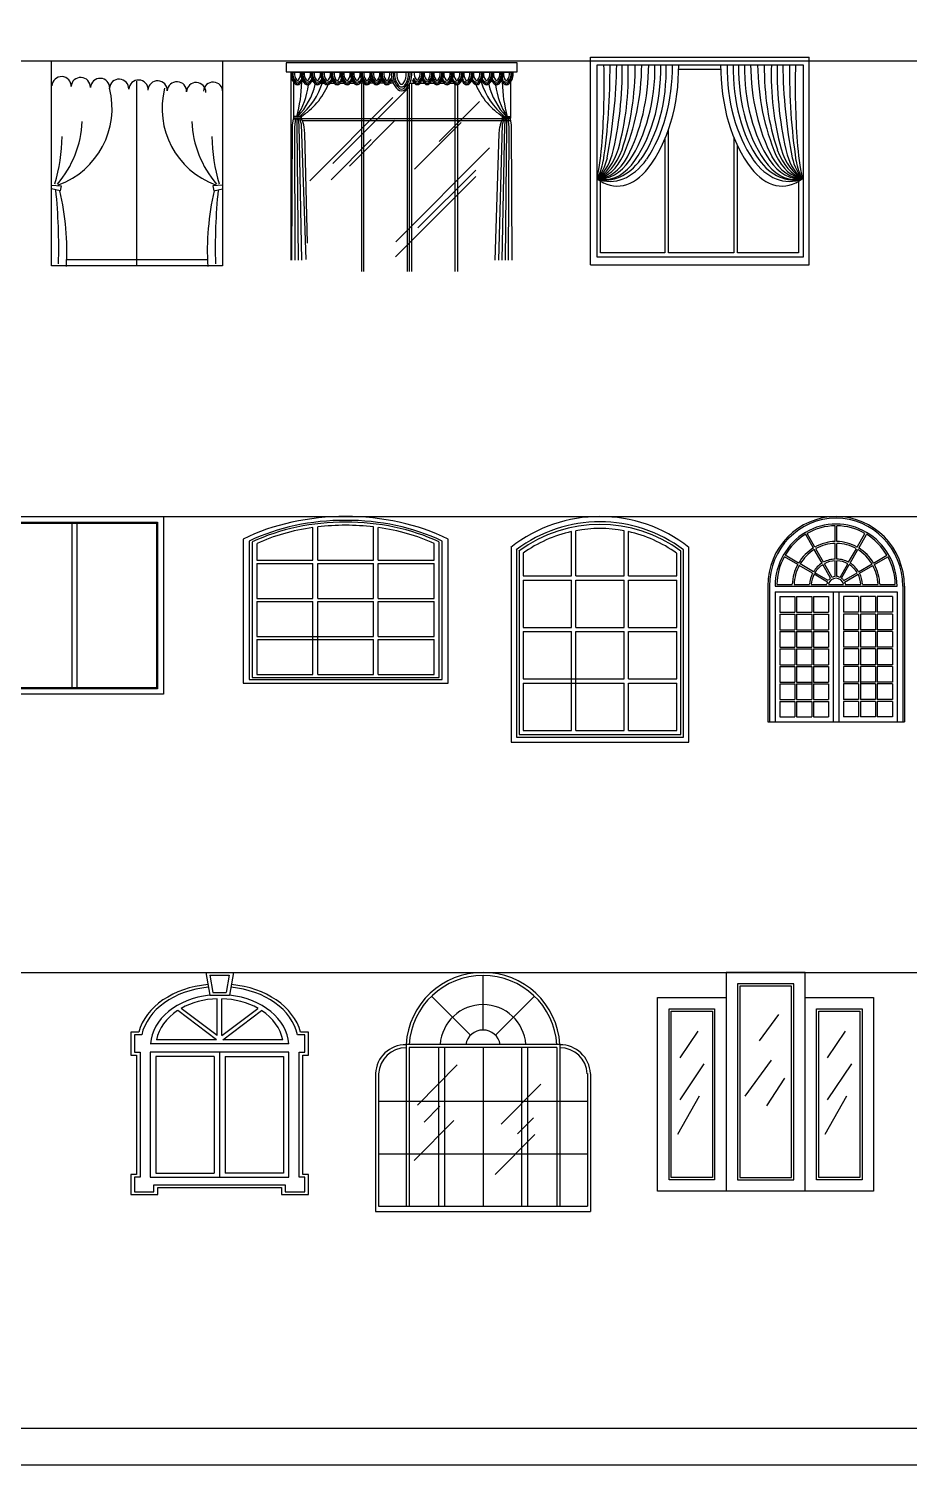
# Model space of a CAD drawing. Header units: inches. Extents: x 9.8 to 52.3, y 14.9 to 39.7.
# Drawn here: x 39.45 to 47.18, y 14.87 to 27.48 of the extents above; entities that cross this region are included whole.
import ezdxf

# ---------------------------------------------------------------- set-up
doc = ezdxf.new("R2010")
doc.units = ezdxf.units.IN
doc.header["$MEASUREMENT"] = 0
for name, color, linetype in [('02', 2, 'Continuous'), ('4', 4, 'Continuous'), ('kadrbm', 4, 'Continuous')]:
    doc.layers.add(name, color=color, linetype=linetype)

# ---------------------------------------------------------------- blocks, each defined once
blk = doc.blocks.new('kadrbm')
at = {"layer": 'kadrbm', "color": 4}
blk.add_lwpolyline([(0, 0), (0, 24.797), (21, 24.797), (21, 0), (0, 0)], close=True, dxfattribs=at)
blk.add_lwpolyline([(20.663, 0.326), (20.663, 24.46), (0.337, 24.46), (0.337, 0.326), (20.663, 0.326)], dxfattribs=at)

msp = doc.modelspace()

# ---------------------------------------------------------------- linework, layer by layer
at = {"layer": '02'}
for p, q in [((44.384, 25.407), (44.384, 27.231)), ((44.384, 27.231), (46.304, 27.231)), ((44.385, 27.229), (46.301, 27.229)), ((44.442, 25.474), (44.442, 27.163)), ((44.442, 27.163), (46.251, 27.163)), ((45.159, 27.125), (45.527, 27.125)), ((46.251, 27.163), (46.251, 25.474)), ((46.301, 27.229), (46.301, 25.409)), ((46.304, 25.407), (46.304, 27.231)), ((43.707, 27.095), (41.753, 27.095)), ((41.753, 27.095), (41.753, 25.449)), ((41.779, 27.01), (41.779, 26.706)), ((42.013, 27.001), (42.048, 27.001)), ((42.1, 27.001), (42.135, 27.001)), ((42.188, 27.001), (42.222, 27.001)), ((42.275, 27.001), (42.309, 27.001)), ((42.396, 27.001), (42.362, 27.001)), ((42.374, 27.001), (42.374, 25.349)), ((42.393, 27.001), (42.393, 25.349)), ((42.483, 27.001), (42.447, 27.001)), ((42.573, 27.001), (42.534, 27.001)), ((42.658, 27.001), (42.623, 27.001)), ((42.776, 26.995), (42.776, 25.349)), ((42.795, 25.349), (42.795, 27.001)), ((42.795, 27.001), (42.839, 27.001)), ((42.814, 26.995), (42.814, 25.349)), ((42.888, 27.001), (42.926, 27.001)), ((42.977, 27.002), (43.012, 27.002)), ((42.977, 27.001), (43.011, 27.001)), ((43.064, 27.001), (43.098, 27.001)), ((43.151, 27.001), (43.185, 27.001)), ((43.197, 25.349), (43.197, 27.001)), ((43.216, 26.991), (43.216, 25.349)), ((43.681, 27.01), (43.681, 26.706)), ((41.764, 25.449), (41.769, 26.634)), ((41.769, 26.634), (41.779, 26.69)), ((41.777, 26.703), (41.777, 26.694)), ((41.777, 26.698), (41.847, 26.698)), ((41.841, 26.708), (41.782, 26.708)), ((41.782, 26.689), (41.841, 26.689)), ((41.79, 26.615), (41.794, 26.669)), ((41.793, 25.449), (41.79, 26.615)), ((41.794, 26.669), (41.796, 26.689)), ((41.81, 26.622), (41.811, 26.688)), ((41.822, 25.449), (41.81, 26.622)), ((41.827, 26.632), (41.821, 26.688)), ((41.85, 25.449), (41.827, 26.632)), ((41.848, 26.641), (41.832, 26.688)), ((41.846, 26.692), (43.683, 26.692)), ((41.847, 26.694), (41.847, 26.703)), ((41.889, 25.454), (41.848, 26.641)), ((41.854, 26.674), (43.683, 26.674)), ((41.878, 26.56), (41.871, 26.617)), ((43.58, 25.449), (43.612, 26.641)), ((43.582, 26.56), (43.589, 26.617)), ((43.609, 25.449), (43.632, 26.632)), ((43.612, 26.641), (43.628, 26.688)), ((43.613, 26.694), (43.613, 26.703)), ((43.683, 26.698), (43.613, 26.698)), ((43.618, 26.708), (43.678, 26.708)), ((43.678, 26.689), (43.618, 26.689)), ((43.632, 26.632), (43.639, 26.688)), ((43.638, 25.449), (43.65, 26.622)), ((43.65, 26.622), (43.649, 26.688)), ((43.665, 26.669), (43.664, 26.689)), ((43.67, 26.615), (43.665, 26.669)), ((43.666, 25.449), (43.67, 26.615)), ((43.691, 26.634), (43.681, 26.69)), ((43.683, 26.703), (43.683, 26.694)), ((43.696, 25.449), (43.691, 26.634)), ((41.9, 25.598), (41.878, 26.56)), ((43.549, 25.449), (43.582, 26.56)), ((45.037, 26.51), (45.037, 25.512)), ((45.068, 25.512), (45.068, 26.589)), ((45.644, 26.523), (45.644, 25.512)), ((45.674, 25.512), (45.674, 26.453)), ((44.473, 25.512), (44.473, 26.141)), ((46.209, 26.139), (46.209, 25.512)), ((46.251, 25.474), (44.442, 25.474)), ((45.037, 25.512), (44.473, 25.512)), ((45.644, 25.512), (45.068, 25.512)), ((46.209, 25.512), (45.674, 25.512)), ((44.384, 25.407), (46.304, 25.407)), ((39.077, 23.198), (40.637, 23.198)), ((40.637, 23.198), (40.637, 21.638)), ((39.129, 23.149), (40.585, 23.149)), ((39.14, 23.139), (40.575, 23.139)), ((39.836, 21.696), (39.836, 23.139)), ((39.878, 21.696), (39.878, 23.139)), ((40.575, 23.139), (40.575, 21.696)), ((40.585, 23.149), (40.585, 21.686)), ((41.947, 22.814), (41.947, 23.101)), ((41.99, 22.814), (41.99, 23.107)), ((42.48, 22.814), (42.48, 23.107)), ((42.522, 22.814), (42.522, 23.101)), ((44.255, 22.678), (44.255, 23.074)), ((44.68, 22.678), (44.68, 23.074)), ((46.532, 22.978), (46.532, 23.116)), ((46.548, 22.978), (46.548, 23.116)), ((41.335, 22.999), (41.335, 21.735)), ((41.388, 22.982), (41.388, 21.768)), ((41.415, 22.974), (41.415, 21.785)), ((41.457, 22.961), (41.457, 22.814)), ((43.012, 22.814), (43.012, 22.961)), ((43.055, 21.785), (43.055, 22.974)), ((43.082, 21.768), (43.082, 22.982)), ((43.135, 21.735), (43.135, 22.999)), ((44.218, 22.678), (44.218, 23.067)), ((44.717, 22.678), (44.717, 23.067)), ((46.341, 22.922), (46.274, 23.041)), ((46.354, 22.93), (46.287, 23.049)), ((46.532, 22.825), (46.532, 22.963)), ((46.548, 22.825), (46.548, 22.963)), ((46.725, 22.93), (46.793, 23.049)), ((46.739, 22.922), (46.806, 23.041)), ((43.687, 22.928), (43.687, 21.217)), ((43.734, 22.906), (43.734, 21.262)), ((43.757, 22.895), (43.757, 21.285)), ((43.794, 22.877), (43.794, 22.678)), ((45.141, 22.678), (45.141, 22.877)), ((45.178, 21.285), (45.178, 22.895)), ((45.201, 21.262), (45.201, 22.906)), ((45.247, 21.217), (45.247, 22.928)), ((46.204, 22.776), (46.086, 22.845)), ((46.211, 22.789), (46.094, 22.858)), ((46.417, 22.789), (46.349, 22.909)), ((46.43, 22.797), (46.362, 22.916)), ((46.65, 22.797), (46.718, 22.916)), ((46.663, 22.789), (46.731, 22.909)), ((46.869, 22.789), (46.986, 22.858)), ((46.876, 22.776), (46.994, 22.845)), ((41.457, 22.814), (41.947, 22.814)), ((41.457, 22.787), (41.947, 22.787)), ((41.457, 22.787), (41.457, 22.48)), ((41.947, 22.48), (41.947, 22.787)), ((41.99, 22.814), (42.48, 22.814)), ((41.99, 22.48), (41.99, 22.787)), ((41.99, 22.787), (42.48, 22.787)), ((42.48, 22.48), (42.48, 22.787)), ((42.522, 22.814), (43.012, 22.814)), ((42.522, 22.787), (43.012, 22.787)), ((42.522, 22.48), (42.522, 22.787)), ((43.012, 22.48), (43.012, 22.787)), ((46.334, 22.7), (46.217, 22.769)), ((46.342, 22.713), (46.224, 22.782)), ((46.472, 22.636), (46.355, 22.705)), ((46.492, 22.656), (46.424, 22.776)), ((46.505, 22.664), (46.437, 22.784)), ((46.532, 22.671), (46.532, 22.81)), ((46.548, 22.671), (46.548, 22.81)), ((46.575, 22.664), (46.643, 22.784)), ((46.588, 22.656), (46.656, 22.776)), ((46.608, 22.636), (46.725, 22.705)), ((46.738, 22.713), (46.856, 22.782)), ((46.746, 22.7), (46.863, 22.769)), ((43.794, 22.678), (44.218, 22.678)), ((43.794, 22.641), (44.218, 22.641)), ((43.794, 22.641), (43.794, 22.225)), ((44.218, 22.225), (44.218, 22.641)), ((44.255, 22.678), (44.68, 22.678)), ((44.255, 22.225), (44.255, 22.641)), ((44.255, 22.641), (44.68, 22.641)), ((44.68, 22.225), (44.68, 22.641)), ((44.717, 22.678), (45.141, 22.678)), ((44.717, 22.641), (45.141, 22.641)), ((44.717, 22.225), (44.717, 22.641)), ((45.141, 22.225), (45.141, 22.641)), ((45.94, 22.588), (45.94, 21.398)), ((45.955, 22.588), (45.955, 21.398)), ((46.005, 22.588), (47.075, 22.588)), ((46.021, 22.603), (46.156, 22.603)), ((46.171, 22.603), (46.307, 22.603)), ((46.322, 22.603), (46.459, 22.603)), ((46.465, 22.623), (46.347, 22.692)), ((46.474, 22.603), (46.606, 22.603)), ((46.615, 22.623), (46.733, 22.692)), ((46.621, 22.603), (46.758, 22.603)), ((46.773, 22.603), (46.909, 22.603)), ((46.924, 22.603), (47.059, 22.603)), ((47.125, 22.588), (47.125, 21.398)), ((47.14, 22.588), (47.14, 21.398)), ((41.457, 22.48), (41.947, 22.48)), ((41.457, 22.453), (41.947, 22.453)), ((41.457, 22.453), (41.457, 22.146)), ((41.947, 21.812), (41.947, 22.453)), ((41.99, 22.48), (42.48, 22.48)), ((41.99, 21.812), (41.99, 22.453)), ((41.99, 22.453), (42.48, 22.453)), ((42.48, 22.146), (42.48, 22.453)), ((42.522, 22.48), (43.012, 22.48)), ((42.522, 22.453), (43.012, 22.453)), ((42.522, 22.146), (42.522, 22.453)), ((43.012, 22.146), (43.012, 22.453)), ((46.005, 22.536), (46.005, 21.398)), ((46.005, 22.536), (47.075, 22.536)), ((46.045, 22.496), (46.178, 22.496)), ((46.045, 22.496), (46.045, 22.358)), ((46.178, 22.496), (46.178, 22.358)), ((46.194, 22.496), (46.327, 22.496)), ((46.194, 22.496), (46.194, 22.358)), ((46.327, 22.496), (46.327, 22.358)), ((46.342, 22.496), (46.475, 22.496)), ((46.342, 22.496), (46.342, 22.358)), ((46.475, 22.496), (46.475, 22.358)), ((46.515, 22.536), (46.515, 21.398)), ((46.565, 22.536), (46.565, 21.398)), ((46.738, 22.496), (46.605, 22.496)), ((46.605, 22.496), (46.605, 22.358)), ((46.738, 22.496), (46.738, 22.358)), ((46.886, 22.496), (46.753, 22.496)), ((46.753, 22.496), (46.753, 22.358)), ((46.886, 22.496), (46.886, 22.358)), ((47.035, 22.496), (46.901, 22.496)), ((46.901, 22.496), (46.901, 22.358)), ((47.035, 22.496), (47.035, 22.358)), ((47.075, 22.536), (47.075, 21.398)), ((46.045, 22.358), (46.178, 22.358)), ((46.045, 22.342), (46.045, 22.205)), ((46.045, 22.342), (46.178, 22.342)), ((46.178, 22.342), (46.178, 22.205)), ((46.194, 22.358), (46.327, 22.358)), ((46.194, 22.342), (46.194, 22.205)), ((46.194, 22.342), (46.327, 22.342)), ((46.327, 22.342), (46.327, 22.205)), ((46.342, 22.358), (46.475, 22.358)), ((46.342, 22.342), (46.342, 22.205)), ((46.342, 22.342), (46.475, 22.342)), ((46.475, 22.342), (46.475, 22.205)), ((46.738, 22.358), (46.605, 22.358)), ((46.738, 22.342), (46.605, 22.342)), ((46.605, 22.342), (46.605, 22.205)), ((46.738, 22.342), (46.738, 22.205)), ((46.886, 22.358), (46.753, 22.358)), ((46.753, 22.342), (46.753, 22.205)), ((46.886, 22.342), (46.753, 22.342)), ((46.886, 22.342), (46.886, 22.205)), ((47.035, 22.358), (46.901, 22.358)), ((46.901, 22.342), (46.901, 22.205)), ((47.035, 22.342), (46.901, 22.342)), ((47.035, 22.342), (47.035, 22.205)), ((43.794, 22.225), (44.218, 22.225)), ((43.794, 22.189), (44.218, 22.189)), ((43.794, 22.189), (43.794, 21.773)), ((44.218, 21.321), (44.218, 22.189)), ((44.255, 22.225), (44.68, 22.225)), ((44.255, 21.321), (44.255, 22.189)), ((44.255, 22.189), (44.68, 22.189)), ((44.68, 21.773), (44.68, 22.189)), ((44.717, 22.225), (45.141, 22.225)), ((44.717, 22.189), (45.141, 22.189)), ((44.717, 21.773), (44.717, 22.189)), ((45.141, 21.773), (45.141, 22.189)), ((46.045, 22.205), (46.178, 22.205)), ((46.045, 22.189), (46.178, 22.189)), ((46.045, 22.189), (46.045, 22.051)), ((46.178, 22.189), (46.178, 22.051)), ((46.194, 22.205), (46.327, 22.205)), ((46.194, 22.189), (46.327, 22.189)), ((46.194, 22.189), (46.194, 22.051)), ((46.327, 22.189), (46.327, 22.051)), ((46.342, 22.205), (46.475, 22.205)), ((46.342, 22.189), (46.475, 22.189)), ((46.342, 22.189), (46.342, 22.051)), ((46.475, 22.189), (46.475, 22.051)), ((46.738, 22.205), (46.605, 22.205)), ((46.738, 22.189), (46.605, 22.189)), ((46.605, 22.189), (46.605, 22.051)), ((46.738, 22.189), (46.738, 22.051)), ((46.886, 22.205), (46.753, 22.205)), ((46.886, 22.189), (46.753, 22.189)), ((46.753, 22.189), (46.753, 22.051)), ((46.886, 22.189), (46.886, 22.051)), ((47.035, 22.205), (46.901, 22.205)), ((47.035, 22.189), (46.901, 22.189)), ((46.901, 22.189), (46.901, 22.051)), ((47.035, 22.189), (47.035, 22.051)), ((41.457, 22.146), (42.48, 22.146)), ((41.457, 22.119), (42.48, 22.119)), ((41.457, 22.119), (41.457, 21.812)), ((42.48, 21.812), (42.48, 22.119)), ((42.522, 22.146), (43.012, 22.146)), ((42.522, 22.119), (43.012, 22.119)), ((42.522, 21.812), (42.522, 22.119)), ((43.012, 21.812), (43.012, 22.119)), ((46.045, 22.051), (46.178, 22.051)), ((46.045, 22.036), (46.045, 21.898)), ((46.045, 22.036), (46.178, 22.036)), ((46.178, 22.036), (46.178, 21.898)), ((46.194, 22.051), (46.327, 22.051)), ((46.194, 22.036), (46.327, 22.036)), ((46.194, 22.036), (46.194, 21.898)), ((46.327, 22.036), (46.327, 21.898)), ((46.342, 22.051), (46.475, 22.051)), ((46.342, 22.036), (46.342, 21.898)), ((46.342, 22.036), (46.475, 22.036)), ((46.475, 22.036), (46.475, 21.898)), ((46.738, 22.051), (46.605, 22.051)), ((46.738, 22.036), (46.605, 22.036)), ((46.605, 22.036), (46.605, 21.898)), ((46.738, 22.036), (46.738, 21.898)), ((46.886, 22.051), (46.753, 22.051)), ((46.753, 22.036), (46.753, 21.898)), ((46.886, 22.036), (46.753, 22.036)), ((46.886, 22.036), (46.886, 21.898)), ((47.035, 22.051), (46.901, 22.051)), ((47.035, 22.036), (46.901, 22.036)), ((46.901, 22.036), (46.901, 21.898)), ((47.035, 22.036), (47.035, 21.898)), ((41.457, 21.812), (41.947, 21.812)), ((41.99, 21.812), (42.48, 21.812)), ((42.522, 21.812), (43.012, 21.812)), ((46.045, 21.898), (46.178, 21.898)), ((46.045, 21.883), (46.178, 21.883)), ((46.045, 21.883), (46.045, 21.745)), ((46.178, 21.883), (46.178, 21.745)), ((46.194, 21.898), (46.327, 21.898)), ((46.194, 21.883), (46.327, 21.883)), ((46.194, 21.883), (46.194, 21.745)), ((46.327, 21.883), (46.327, 21.592)), ((46.342, 21.898), (46.475, 21.898)), ((46.342, 21.883), (46.475, 21.883)), ((46.342, 21.883), (46.342, 21.745)), ((46.475, 21.883), (46.475, 21.745)), ((46.738, 21.898), (46.605, 21.898)), ((46.738, 21.883), (46.605, 21.883)), ((46.605, 21.883), (46.605, 21.745)), ((46.738, 21.883), (46.738, 21.745)), ((46.886, 21.898), (46.753, 21.898)), ((46.753, 21.883), (46.753, 21.592)), ((46.886, 21.883), (46.753, 21.883)), ((46.886, 21.883), (46.886, 21.745)), ((47.035, 21.898), (46.901, 21.898)), ((47.035, 21.883), (46.901, 21.883)), ((46.901, 21.883), (46.901, 21.745)), ((47.035, 21.883), (47.035, 21.745)), ((40.585, 21.686), (39.129, 21.686)), ((40.575, 21.696), (39.14, 21.696)), ((41.335, 21.735), (43.135, 21.735)), ((41.388, 21.768), (43.082, 21.768)), ((41.415, 21.785), (43.055, 21.785)), ((43.794, 21.773), (44.68, 21.773)), ((43.794, 21.737), (44.68, 21.737)), ((43.794, 21.737), (43.794, 21.321)), ((44.68, 21.321), (44.68, 21.737)), ((44.717, 21.773), (45.141, 21.773)), ((44.717, 21.737), (45.141, 21.737)), ((44.717, 21.321), (44.717, 21.737)), ((45.141, 21.321), (45.141, 21.737)), ((46.045, 21.745), (46.178, 21.745)), ((46.045, 21.73), (46.045, 21.592)), ((46.045, 21.73), (46.178, 21.73)), ((46.178, 21.73), (46.178, 21.592)), ((46.194, 21.745), (46.327, 21.745)), ((46.194, 21.73), (46.194, 21.592)), ((46.194, 21.73), (46.327, 21.73)), ((46.342, 21.745), (46.475, 21.745)), ((46.342, 21.73), (46.342, 21.592)), ((46.342, 21.73), (46.475, 21.73)), ((46.475, 21.73), (46.475, 21.592)), ((46.738, 21.745), (46.605, 21.745)), ((46.605, 21.73), (46.605, 21.592)), ((46.738, 21.73), (46.605, 21.73)), ((46.738, 21.73), (46.738, 21.592)), ((46.886, 21.745), (46.753, 21.745)), ((46.886, 21.73), (46.753, 21.73)), ((46.886, 21.73), (46.886, 21.592)), ((47.035, 21.745), (46.901, 21.745)), ((46.901, 21.73), (46.901, 21.592)), ((47.035, 21.73), (46.901, 21.73)), ((47.035, 21.73), (47.035, 21.592)), ((40.637, 21.638), (39.077, 21.638)), ((46.045, 21.592), (46.178, 21.592)), ((46.045, 21.576), (46.178, 21.576)), ((46.045, 21.576), (46.045, 21.439)), ((46.178, 21.576), (46.178, 21.439)), ((46.194, 21.592), (46.327, 21.592)), ((46.194, 21.576), (46.327, 21.576)), ((46.194, 21.576), (46.194, 21.439)), ((46.327, 21.576), (46.327, 21.439)), ((46.342, 21.592), (46.475, 21.592)), ((46.342, 21.576), (46.475, 21.576)), ((46.342, 21.576), (46.342, 21.439)), ((46.475, 21.576), (46.475, 21.439)), ((46.738, 21.592), (46.605, 21.592)), ((46.738, 21.576), (46.605, 21.576)), ((46.605, 21.576), (46.605, 21.439)), ((46.738, 21.576), (46.738, 21.439)), ((46.886, 21.592), (46.753, 21.592)), ((46.886, 21.576), (46.753, 21.576)), ((46.753, 21.576), (46.753, 21.439)), ((46.886, 21.576), (46.886, 21.439)), ((47.035, 21.592), (46.901, 21.592)), ((47.035, 21.576), (46.901, 21.576)), ((46.901, 21.576), (46.901, 21.439)), ((47.035, 21.576), (47.035, 21.439)), ((46.045, 21.439), (46.178, 21.439)), ((46.194, 21.439), (46.327, 21.439)), ((46.342, 21.439), (46.475, 21.439)), ((46.738, 21.439), (46.605, 21.439)), ((46.886, 21.439), (46.753, 21.439)), ((47.035, 21.439), (46.901, 21.439)), ((43.794, 21.321), (44.218, 21.321)), ((44.255, 21.321), (44.68, 21.321)), ((44.717, 21.321), (45.141, 21.321)), ((45.94, 21.398), (47.14, 21.398)), ((43.687, 21.217), (45.247, 21.217)), ((43.734, 21.262), (45.201, 21.262)), ((43.757, 21.285), (45.178, 21.285)), ((41.008, 19.198), (41.251, 19.198)), ((41.008, 19.198), (41.042, 18.997)), ((41.044, 19.173), (41.07, 19.021)), ((41.044, 19.173), (41.214, 19.173)), ((41.214, 19.173), (41.188, 19.021)), ((41.251, 19.198), (41.217, 18.997)), ((43.441, 18.692), (43.441, 19.171)), ((41.042, 18.997), (41.217, 18.997)), ((41.07, 19.021), (41.188, 19.021)), ((41.109, 18.643), (41.109, 18.966)), ((41.15, 18.643), (41.15, 18.966)), ((43.332, 18.647), (42.989, 18.988)), ((43.55, 18.647), (43.892, 18.988)), ((41.101, 18.606), (40.761, 18.862)), ((41.109, 18.643), (40.792, 18.881)), ((41.15, 18.643), (41.466, 18.881)), ((41.158, 18.606), (41.498, 18.862)), ((46.035, 18.828), (45.866, 18.596)), ((40.419, 18.674), (40.349, 18.674)), ((40.349, 18.674), (40.349, 18.472)), ((41.909, 18.674), (41.839, 18.674)), ((41.909, 18.472), (41.909, 18.674)), ((45.327, 18.681), (45.169, 18.449)), ((46.621, 18.681), (46.463, 18.449)), ((40.445, 18.649), (40.382, 18.649)), ((40.382, 18.649), (40.382, 18.497)), ((41.738, 18.57), (40.521, 18.57)), ((41.101, 18.606), (40.575, 18.606)), ((41.683, 18.606), (41.158, 18.606)), ((41.877, 18.649), (41.813, 18.649)), ((41.877, 18.497), (41.877, 18.649)), ((44.116, 18.565), (42.765, 18.565)), ((42.766, 18.565), (42.766, 17.145)), ((42.793, 18.538), (42.793, 17.145)), ((44.089, 18.538), (42.793, 18.538)), ((43.049, 18.538), (43.049, 17.145)), ((43.103, 18.538), (43.103, 17.145)), ((43.441, 18.538), (43.441, 17.145)), ((43.778, 18.538), (43.778, 17.145)), ((43.832, 18.538), (43.832, 17.145)), ((44.089, 18.538), (44.089, 17.145)), ((44.116, 18.565), (44.116, 17.145)), ((40.349, 18.472), (40.399, 18.472)), ((40.382, 18.497), (40.432, 18.497)), ((40.399, 18.472), (40.399, 17.424)), ((40.432, 18.497), (40.432, 17.4)), ((40.521, 18.497), (40.521, 17.4)), ((41.738, 18.497), (40.521, 18.497)), ((40.569, 18.46), (40.569, 17.437)), ((41.081, 18.46), (40.569, 18.46)), ((41.081, 18.46), (41.081, 17.437)), ((41.129, 18.497), (41.129, 17.4)), ((41.178, 18.46), (41.178, 17.437)), ((41.178, 18.46), (41.689, 18.46)), ((41.689, 18.46), (41.689, 17.437)), ((41.738, 17.4), (41.738, 18.497)), ((41.827, 17.4), (41.827, 18.497)), ((41.827, 18.497), (41.877, 18.497)), ((41.859, 17.424), (41.859, 18.472)), ((41.859, 18.472), (41.909, 18.472)), ((45.971, 18.428), (45.739, 18.111)), ((42.496, 18.31), (42.496, 17.1)), ((42.523, 18.308), (42.523, 17.145)), ((43.214, 18.385), (42.866, 18.033)), ((44.359, 18.311), (44.359, 17.145)), ((44.386, 18.307), (44.386, 17.1)), ((45.38, 18.396), (45.169, 18.08)), ((46.674, 18.396), (46.463, 18.08)), ((43.948, 18.218), (43.6, 17.866)), ((46.088, 18.269), (45.929, 18.027)), ((42.523, 18.068), (44.359, 18.068)), ((45.338, 18.111), (45.148, 17.774)), ((46.632, 18.111), (46.442, 17.774)), ((43.063, 18.023), (42.924, 17.883)), ((43.884, 17.921), (43.745, 17.781)), ((43.185, 17.898), (42.837, 17.547)), ((43.897, 17.775), (43.549, 17.424)), ((42.523, 17.606), (44.359, 17.606)), ((40.399, 17.424), (40.349, 17.424)), ((40.349, 17.424), (40.349, 17.248)), ((40.432, 17.4), (40.382, 17.4)), ((40.382, 17.4), (40.382, 17.272)), ((40.521, 17.4), (41.738, 17.4)), ((40.569, 17.437), (41.081, 17.437)), ((41.689, 17.437), (41.178, 17.437)), ((41.877, 17.4), (41.827, 17.4)), ((41.909, 17.424), (41.859, 17.424)), ((41.877, 17.272), (41.877, 17.4)), ((41.909, 17.248), (41.909, 17.424)), ((40.382, 17.272), (40.553, 17.272)), ((40.553, 17.272), (40.553, 17.333)), ((40.553, 17.333), (41.705, 17.333)), ((40.586, 17.248), (40.586, 17.309)), ((40.586, 17.309), (41.673, 17.309)), ((41.673, 17.309), (41.673, 17.248)), ((41.705, 17.333), (41.705, 17.272)), ((41.705, 17.272), (41.877, 17.272)), ((40.349, 17.248), (40.586, 17.248)), ((41.673, 17.248), (41.909, 17.248)), ((42.496, 17.1), (44.386, 17.1)), ((42.523, 17.145), (44.359, 17.145))]:
    msp.add_line(p, q, dxfattribs=at)
for points in [[(41.714, 27.102), (43.74, 27.102), (43.74, 27.18), (41.714, 27.18)], [(45.674, 17.377), (46.168, 17.377), (46.168, 19.098), (45.674, 19.098)], [(45.694, 17.397), (46.148, 17.397), (46.148, 19.078), (45.694, 19.078)], [(45.074, 18.877), (45.474, 18.877), (45.474, 17.377), (45.074, 17.377)], [(45.094, 18.857), (45.454, 18.857), (45.454, 17.397), (45.094, 17.397)], [(46.368, 18.877), (46.768, 18.877), (46.768, 17.377), (46.368, 17.377)], [(46.388, 18.857), (46.748, 18.857), (46.748, 17.397), (46.388, 17.397)]]:
    msp.add_lwpolyline(points, close=True, dxfattribs=at)
for points in [[(46.268, 17.277), (46.268, 19.198), (45.574, 19.198), (45.574, 17.277)], [(46.868, 17.277), (44.974, 17.277), (44.974, 18.977), (45.574, 18.977)], [(46.268, 18.977), (46.868, 18.977), (46.868, 17.277)]]:
    msp.add_lwpolyline(points, dxfattribs=at)
for centre, radius, start, end in [((41.877, 27.086), 0.124, 175.6445, 226.3203), ((41.877, 27.086), 0.114, 175.2504, 226.3203), ((41.877, 27.086), 0.106, 174.869, 218.6605), ((41.877, 27.086), 0.0919, 174.869, 216.0186), ((41.813, 27.018), 0.0313, 226.3203, 313.6797), ((41.813, 27.034), 0.0233, 218.6605, 321.3395), ((41.813, 27.018), 0.021, 226.3203, 313.6797), ((41.813, 27.039), 0.0126, 216.0186, 323.9814), ((41.261, 27.069), 0.654, 326.3734, 352.7548), ((40.69, 27.024), 1.16, 344.1647, 359.2612), ((41.359, 27.142), 0.629, 316.6057, 345.9526), ((41.748, 27.086), 0.0919, 323.9814, 5.131), ((41.748, 27.086), 0.114, 313.6797, 333.5597), ((41.407, 27.213), 0.659, 310.22, 342.2609), ((41.748, 27.086), 0.124, 313.6797, 330.1152), ((41.964, 27.086), 0.124, 175.6445, 226.3203), ((41.516, 27.229), 0.615, 302.0053, 337.0534), ((41.964, 27.086), 0.114, 175.2504, 226.3203), ((41.964, 27.086), 0.106, 174.869, 218.6605), ((41.964, 27.086), 0.0919, 174.869, 216.0186), ((41.9, 27.018), 0.0313, 226.3203, 313.6797), ((41.9, 27.034), 0.0233, 218.6605, 321.3395), ((41.9, 27.018), 0.021, 226.3203, 313.6797), ((41.9, 27.039), 0.0126, 216.0186, 323.9814), ((41.836, 27.086), 0.0919, 323.9814, 5.131), ((41.836, 27.086), 0.114, 313.6797, 333.5597), ((41.836, 27.086), 0.124, 313.6797, 330.1152), ((42.051, 27.086), 0.124, 175.6445, 226.3203), ((42.051, 27.086), 0.114, 175.2504, 226.3203), ((42.051, 27.086), 0.106, 174.869, 218.6605), ((42.051, 27.086), 0.0919, 174.869, 216.0186), ((41.987, 27.018), 0.0313, 226.3203, 313.6797), ((41.987, 27.034), 0.0233, 218.6605, 321.3395), ((41.987, 27.018), 0.021, 226.3203, 313.6797), ((41.987, 27.039), 0.0126, 216.0186, 323.9814), ((41.923, 27.086), 0.0919, 323.9814, 5.131), ((41.923, 27.086), 0.114, 313.6797, 333.5597), ((41.923, 27.086), 0.124, 313.6797, 330.1152), ((42.138, 27.086), 0.124, 175.6445, 226.3203), ((42.138, 27.086), 0.114, 175.2504, 226.3203), ((42.138, 27.086), 0.106, 174.869, 218.6605), ((42.138, 27.086), 0.0919, 174.869, 216.0186), ((42.074, 27.018), 0.0313, 226.3203, 313.6797), ((42.074, 27.034), 0.0233, 218.6605, 321.3395), ((42.074, 27.018), 0.021, 226.3203, 313.6797), ((42.074, 27.039), 0.0126, 216.0186, 323.9814), ((42.01, 27.086), 0.0919, 323.9814, 5.131), ((42.01, 27.086), 0.114, 313.6797, 333.5597), ((42.01, 27.086), 0.124, 313.6797, 330.1152), ((42.225, 27.086), 0.124, 175.6445, 226.3203), ((42.225, 27.086), 0.114, 175.2504, 226.3203), ((42.225, 27.086), 0.106, 174.869, 218.6605), ((42.225, 27.086), 0.0919, 174.869, 216.0186), ((42.161, 27.018), 0.0313, 226.3203, 313.6797), ((42.161, 27.034), 0.0233, 218.6605, 321.3395), ((42.161, 27.018), 0.021, 226.3203, 313.6797), ((42.161, 27.039), 0.0126, 216.0186, 323.9814), ((42.097, 27.086), 0.0919, 323.9814, 5.131), ((42.097, 27.086), 0.114, 313.6797, 333.5597), ((42.097, 27.086), 0.124, 313.6797, 330.1152), ((42.312, 27.086), 0.124, 175.6445, 226.3203), ((42.312, 27.086), 0.114, 175.2504, 226.3203), ((42.312, 27.086), 0.106, 174.869, 218.6605), ((42.312, 27.086), 0.0919, 174.869, 216.0186), ((42.248, 27.018), 0.0313, 226.3203, 313.6797), ((42.248, 27.034), 0.0233, 218.6605, 321.3395), ((42.248, 27.018), 0.021, 226.3203, 313.6797), ((42.248, 27.039), 0.0126, 216.0186, 323.9814), ((42.184, 27.086), 0.0919, 323.9814, 5.131), ((42.184, 27.086), 0.114, 313.6797, 333.5597), ((42.184, 27.086), 0.124, 313.6797, 330.1152), ((42.4, 27.086), 0.124, 175.6445, 226.3203), ((42.4, 27.086), 0.114, 175.2504, 226.3203), ((42.4, 27.086), 0.106, 174.869, 218.6605), ((42.4, 27.086), 0.0919, 174.869, 216.0186), ((42.335, 27.018), 0.0313, 226.3203, 313.6797), ((42.335, 27.034), 0.0233, 218.6605, 321.3395), ((42.335, 27.018), 0.021, 226.3203, 313.6797), ((42.335, 27.039), 0.0126, 216.0186, 323.9814), ((42.271, 27.086), 0.0919, 323.9814, 5.131), ((42.271, 27.086), 0.114, 313.6797, 333.5597), ((42.271, 27.086), 0.124, 313.6797, 330.1152), ((42.487, 27.086), 0.124, 175.6445, 226.3203), ((42.487, 27.086), 0.114, 175.2504, 226.3203), ((42.487, 27.086), 0.106, 174.869, 218.6605), ((42.487, 27.086), 0.0919, 174.869, 216.0186), ((42.422, 27.018), 0.0313, 226.3203, 313.6797), ((42.422, 27.034), 0.0233, 218.6605, 321.3395), ((42.422, 27.018), 0.021, 226.3203, 313.6797), ((42.422, 27.039), 0.0126, 216.0186, 323.9814), ((42.358, 27.086), 0.0919, 323.9814, 5.131), ((42.358, 27.086), 0.114, 313.6797, 333.5597), ((42.358, 27.086), 0.106, 321.3395, 337.8681), ((42.358, 27.086), 0.124, 313.6797, 330.1152), ((42.572, 27.086), 0.124, 175.6445, 226.3203), ((42.572, 27.086), 0.114, 175.2504, 226.3203), ((42.572, 27.086), 0.106, 174.869, 218.6605), ((42.572, 27.086), 0.0919, 174.869, 216.0186), ((42.507, 27.018), 0.0313, 226.3203, 313.6797), ((42.507, 27.034), 0.0233, 218.6605, 321.3395), ((42.507, 27.018), 0.021, 226.3203, 313.6797), ((42.507, 27.039), 0.0126, 216.0186, 323.9814), ((42.443, 27.086), 0.0919, 323.9814, 5.131), ((42.443, 27.086), 0.114, 313.6797, 333.5597), ((42.443, 27.086), 0.106, 321.3395, 337.8681), ((42.443, 27.086), 0.124, 313.6797, 330.1152), ((42.661, 27.086), 0.124, 175.6445, 226.3203), ((42.661, 27.086), 0.114, 175.2504, 226.3203), ((42.661, 27.086), 0.106, 174.869, 218.6605), ((42.661, 27.086), 0.0919, 174.869, 216.0186), ((42.597, 27.018), 0.0313, 226.3203, 313.6797), ((42.597, 27.034), 0.0233, 218.6605, 321.3395), ((42.597, 27.018), 0.021, 226.3203, 313.6797), ((42.597, 27.039), 0.0126, 216.0186, 323.9814), ((42.533, 27.086), 0.0919, 323.9814, 5.131), ((42.533, 27.086), 0.114, 313.6797, 333.5597), ((42.533, 27.086), 0.106, 321.3395, 337.8681), ((42.533, 27.086), 0.124, 313.6797, 330.1152), ((42.822, 27.081), 0.186, 175.6445, 226.3203), ((42.822, 27.081), 0.171, 175.2504, 226.3203), ((42.822, 27.081), 0.158, 174.869, 218.6605), ((42.822, 27.081), 0.138, 174.869, 216.0186), ((42.726, 27.004), 0.035, 218.6605, 321.3395), ((42.726, 27.011), 0.0188, 216.0186, 323.9814), ((42.63, 27.081), 0.138, 323.9814, 5.131), ((42.63, 27.081), 0.171, 313.6797, 4.7496), ((42.63, 27.081), 0.158, 321.3395, 5.131), ((42.63, 27.081), 0.186, 313.6797, 4.3555), ((42.928, 27.087), 0.124, 209.8848, 226.3203), ((42.928, 27.087), 0.114, 206.4403, 226.3203), ((42.928, 27.087), 0.106, 202.1319, 218.6605), ((42.928, 27.087), 0.0919, 174.869, 216.0186), ((42.864, 27.02), 0.0313, 226.3203, 313.6797), ((42.864, 27.036), 0.0233, 218.6605, 321.3395), ((42.864, 27.02), 0.021, 226.3203, 313.6797), ((42.864, 27.041), 0.0126, 216.0186, 323.9814), ((42.799, 27.087), 0.0919, 323.9814, 5.131), ((42.799, 27.087), 0.114, 313.6797, 4.7496), ((42.799, 27.087), 0.106, 321.3395, 5.131), ((42.799, 27.087), 0.124, 313.6797, 4.3555), ((43.015, 27.087), 0.124, 209.8848, 226.3203), ((43.015, 27.087), 0.114, 206.4403, 226.3203), ((43.015, 27.087), 0.106, 202.1319, 218.6605), ((43.015, 27.087), 0.0919, 174.869, 216.0186), ((42.951, 27.02), 0.0313, 226.3203, 313.6797), ((42.951, 27.036), 0.0233, 218.6605, 321.3395), ((42.951, 27.02), 0.021, 226.3203, 313.6797), ((42.951, 27.041), 0.0126, 216.0186, 323.9814), ((42.887, 27.087), 0.0919, 323.9814, 5.131), ((42.887, 27.087), 0.114, 313.6797, 4.7496), ((42.887, 27.087), 0.106, 321.3395, 5.131), ((42.887, 27.087), 0.124, 313.6797, 4.3555), ((43.102, 27.086), 0.124, 209.8848, 226.3203), ((43.102, 27.086), 0.114, 206.4403, 226.3203), ((43.102, 27.086), 0.106, 202.1319, 218.6605), ((43.102, 27.087), 0.0919, 174.869, 216.0186), ((43.102, 27.086), 0.0919, 174.869, 216.0186), ((43.037, 27.018), 0.0313, 226.3203, 313.6797), ((43.037, 27.034), 0.0233, 218.6605, 321.3395), ((43.037, 27.018), 0.021, 226.3203, 313.6797), ((43.037, 27.039), 0.0126, 216.0186, 323.9814), ((42.973, 27.086), 0.0919, 323.9814, 5.131), ((42.973, 27.086), 0.114, 313.6797, 4.7496), ((42.973, 27.086), 0.106, 321.3395, 5.131), ((42.973, 27.086), 0.124, 313.6797, 4.3555), ((43.189, 27.086), 0.124, 209.8848, 226.3203), ((43.189, 27.086), 0.114, 206.4403, 226.3203), ((43.189, 27.086), 0.0919, 174.869, 216.0186), ((43.125, 27.018), 0.0313, 226.3203, 313.6797), ((43.125, 27.034), 0.0233, 218.6605, 321.3395), ((43.125, 27.018), 0.021, 226.3203, 313.6797), ((43.125, 27.039), 0.0126, 216.0186, 323.9814), ((43.06, 27.086), 0.0919, 323.9814, 5.131), ((43.06, 27.086), 0.114, 313.6797, 4.7496), ((43.06, 27.086), 0.106, 321.3395, 5.131), ((43.06, 27.086), 0.124, 313.6797, 4.3555), ((43.276, 27.086), 0.124, 209.8848, 226.3203), ((43.276, 27.086), 0.114, 206.4403, 226.3203), ((43.276, 27.086), 0.0919, 174.869, 216.0186), ((43.212, 27.018), 0.0313, 226.3203, 313.6797), ((43.212, 27.034), 0.0233, 218.6605, 321.3395), ((43.212, 27.018), 0.021, 226.3203, 313.6797), ((43.212, 27.039), 0.0126, 216.0186, 323.9814), ((43.147, 27.086), 0.0919, 323.9814, 5.131), ((43.147, 27.086), 0.114, 313.6797, 4.7496), ((43.147, 27.086), 0.106, 321.3395, 5.131), ((43.147, 27.086), 0.124, 313.6797, 4.3555), ((43.363, 27.086), 0.124, 209.8848, 226.3203), ((43.363, 27.086), 0.114, 206.4403, 226.3203), ((43.363, 27.086), 0.0919, 174.869, 216.0186), ((43.299, 27.018), 0.0313, 226.3203, 313.6797), ((43.299, 27.034), 0.0233, 218.6605, 321.3395), ((43.299, 27.018), 0.021, 226.3203, 313.6797), ((43.299, 27.039), 0.0126, 216.0186, 323.9814), ((43.235, 27.086), 0.0919, 323.9814, 5.131), ((43.235, 27.086), 0.114, 313.6797, 4.7496), ((43.235, 27.086), 0.106, 321.3395, 5.131), ((43.235, 27.086), 0.124, 313.6797, 4.3555), ((43.45, 27.086), 0.124, 209.8848, 226.3203), ((43.45, 27.086), 0.114, 206.4403, 226.3203), ((43.45, 27.086), 0.0919, 174.869, 216.0186), ((43.386, 27.018), 0.0313, 226.3203, 313.6797), ((43.386, 27.034), 0.0233, 218.6605, 321.3395), ((43.386, 27.018), 0.021, 226.3203, 313.6797), ((43.386, 27.039), 0.0126, 216.0186, 323.9814), ((43.944, 27.229), 0.615, 202.9466, 237.9947), ((43.322, 27.086), 0.0919, 323.9814, 5.131), ((43.322, 27.086), 0.114, 313.6797, 4.7496), ((43.322, 27.086), 0.106, 321.3395, 5.131), ((43.322, 27.086), 0.124, 313.6797, 4.3555), ((44.053, 27.213), 0.659, 197.7391, 229.78), ((43.537, 27.086), 0.124, 209.8848, 226.3203), ((43.537, 27.086), 0.114, 206.4403, 226.3203), ((43.537, 27.086), 0.0919, 174.869, 216.0186), ((43.473, 27.018), 0.0313, 226.3203, 313.6797), ((43.473, 27.034), 0.0233, 218.6605, 321.3395), ((43.473, 27.018), 0.021, 226.3203, 313.6797), ((43.473, 27.039), 0.0126, 216.0186, 323.9814), ((43.409, 27.086), 0.0919, 323.9814, 5.131), ((43.409, 27.086), 0.114, 313.6797, 4.7496), ((43.409, 27.086), 0.106, 321.3395, 5.131), ((44.101, 27.142), 0.629, 194.0474, 223.3943), ((43.409, 27.086), 0.124, 313.6797, 4.3555), ((43.624, 27.086), 0.124, 209.8848, 226.3203), ((43.624, 27.086), 0.114, 206.4403, 226.3203), ((43.624, 27.086), 0.0919, 174.869, 216.0186), ((43.56, 27.018), 0.0313, 226.3203, 313.6797), ((43.56, 27.034), 0.0233, 218.6605, 321.3395), ((43.56, 27.018), 0.021, 226.3203, 313.6797), ((43.56, 27.039), 0.0126, 216.0186, 323.9814), ((44.199, 27.069), 0.654, 187.2452, 213.6266), ((43.496, 27.086), 0.0919, 323.9814, 5.131), ((43.496, 27.086), 0.114, 313.6797, 4.7496), ((43.496, 27.086), 0.106, 321.3395, 5.131), ((43.496, 27.086), 0.124, 313.6797, 4.3555), ((43.711, 27.086), 0.124, 209.8848, 226.3203), ((43.711, 27.086), 0.114, 206.4403, 226.3203), ((44.77, 27.024), 1.16, 180.7388, 195.8353), ((43.711, 27.086), 0.0919, 174.869, 216.0186), ((43.647, 27.018), 0.0313, 226.3203, 313.6797), ((43.647, 27.034), 0.0233, 218.6605, 321.3395), ((43.647, 27.018), 0.021, 226.3203, 313.6797), ((43.647, 27.039), 0.0126, 216.0186, 323.9814), ((43.583, 27.086), 0.0919, 323.9814, 5.131), ((43.583, 27.086), 0.114, 313.6797, 4.7496), ((43.583, 27.086), 0.106, 321.3395, 5.131), ((43.583, 27.086), 0.124, 313.6797, 4.3555), ((42.726, 26.98), 0.047, 226.3203, 313.6797), ((42.726, 26.98), 0.0316, 226.3203, 313.6797), ((41.782, 26.703), 0.00509, 90, 180), ((41.782, 26.694), 0.00509, 180, 270), ((41.841, 26.703), 0.00509, 0, 90), ((41.841, 26.694), 0.00509, 270, 0), ((41.717, 26.603), 0.155, 5.1168, 33.9023), ((43.743, 26.603), 0.155, 146.0977, 174.8832), ((43.618, 26.703), 0.00509, 90, 180), ((43.618, 26.694), 0.00509, 180, 270), ((43.678, 26.703), 0.00509, 0, 90), ((43.678, 26.694), 0.00509, 270, 0), ((43.441, 18.521), 0.677, 3.7325, 176.2675), ((43.441, 18.521), 0.65, 3.7325, 176.2675), ((43.441, 18.538), 0.377, 4.1041, 175.8959), ((43.441, 18.538), 0.154, 10.0869, 169.9131), ((42.763, 18.297), 0.266, 89.4192, 177.3284), ((42.763, 18.297), 0.239, 89.4192, 177.3284), ((44.118, 18.297), 0.266, 2.6716, 90.5808), ((44.118, 18.297), 0.239, 2.6716, 90.5808)]:
    msp.add_arc(centre, radius, start, end, dxfattribs=at)
for centre, major_axis, ratio, start_param, end_param in [((41.76, 26.987), (0, 4.423), 0.620574, 4.599468, 4.752322), ((42.363, 27.13), (0, 3.534), 0.620574, 4.48115, 4.721941), ((42.72, 27.244), (0, 3.054), 0.620574, 4.414327, 4.686184), ((43.433, 27.106), (0, 1.982), 0.620574, 4.333553, 4.741215), ((43.739, 27.073), (0, 1.574), 0.620574, 4.287458, 4.769768), ((43.838, 27.141), (0, 1.512), 0.620574, 4.212195, 4.727042), ((43.951, 27.191), (0, 1.424), 0.620574, 4.098618, 4.69319), ((44.103, 27.181), (0, 1.278), 0.620574, 4.009806, 4.699048), ((44.255, 27.145), (0, 1.121), 0.620574, 3.888656, 4.72875), ((44.337, 27.13), (0, 1.071), 0.620574, 3.799428, 4.743774), ((44.396, 27.126), (0, 1.054), 0.620574, 3.856981, 4.747551), ((44.423, 27.151), (0, 1.098), 0.620574, 3.873181, 4.724198), ((44.448, 27.152), (0, 1.146), 0.620574, 3.814187, 4.722662), ((46.238, 27.152), (0, 1.146), 0.620574, 1.560524, 2.468999), ((46.264, 27.151), (0, 1.098), 0.620574, 1.558987, 2.410004), ((46.291, 27.126), (0, 1.054), 0.620574, 1.535635, 2.426205), ((46.349, 27.13), (0, 1.071), 0.620574, 1.539412, 2.483757), ((46.431, 27.145), (0, 1.121), 0.620574, 1.554436, 2.394529), ((46.583, 27.181), (0, 1.278), 0.620574, 1.584137, 2.273379), ((46.735, 27.191), (0, 1.424), 0.620574, 1.589995, 2.184567), ((46.848, 27.141), (0, 1.512), 0.620574, 1.556144, 2.07099), ((46.948, 27.073), (0, 1.574), 0.620574, 1.513417, 1.995727), ((47.253, 27.106), (0, 1.982), 0.620574, 1.541971, 1.949633), ((47.966, 27.244), (0, 3.054), 0.620574, 1.597001, 1.868859), ((48.323, 27.13), (0, 3.534), 0.620574, 1.561244, 1.802036), ((48.926, 26.987), (0, 4.423), 0.620574, 1.530863, 1.683717), ((43.533, 26.658), (0, 1.546), 0.620574, 4.386085, 4.602832), ((47.153, 26.658), (0, 1.546), 0.620574, 1.680354, 1.8971), ((44.333, 26.667), (0, 0.535), 0.620574, 3.478339, 4.241898), ((44.369, 26.699), (0, 0.55), 0.620574, 3.358268, 4.171982), ((44.33, 26.56), (0, 0.437), 0.620574, 3.568565, 4.272224), ((44.408, 26.697), (0, 0.538), 0.620574, 3.244783, 4.060606), ((44.439, 26.747), (0, 0.585), 0.620574, 3.1507, 3.977734), ((46.247, 26.747), (0, 0.585), 0.620574, 2.305452, 3.132485), ((46.278, 26.697), (0, 0.538), 0.620574, 2.222579, 3.038402), ((46.317, 26.699), (0, 0.55), 0.620574, 2.111204, 2.924917), ((46.353, 26.667), (0, 0.535), 0.620574, 2.041287, 2.804847), ((46.356, 26.56), (0, 0.437), 0.620574, 2.010961, 2.71462), ((44.293, 26.5), (0, 0.415), 0.620574, 3.761823, 4.334267), ((44.556, 26.931), (0, 0.791), 0.620574, 2.906984, 3.855084), ((44.519, 26.921), (0, 0.769), 0.620574, 2.980647, 3.836936), ((44.462, 26.812), (0, 0.65), 0.620574, 3.092618, 3.861462), ((44.281, 26.411), (0, 0.359), 0.620574, 3.947559, 4.456752), ((44.502, 26.811), (0, 0.656), 0.620574, 2.994572, 3.775683), ((44.621, 26.78), (0, 0.681), 0.620574, 2.705767, 3.835083), ((46.065, 26.78), (0, 0.681), 0.620574, 2.448102, 3.577418), ((46.13, 26.931), (0, 0.791), 0.620574, 2.428101, 3.376201), ((46.167, 26.921), (0, 0.769), 0.620574, 2.446249, 3.302538), ((46.184, 26.811), (0, 0.656), 0.620574, 2.507503, 3.288614), ((46.224, 26.812), (0, 0.65), 0.620574, 2.421723, 3.190567), ((46.394, 26.5), (0, 0.415), 0.620574, 1.948919, 2.521363), ((46.405, 26.411), (0, 0.359), 0.620574, 1.826433, 2.335627), ((42.235, 22.3), (-1.433, 0), 0.627184, 4.033084, 5.391694), ((42.235, 22.3), (1.379, 0), 0.627184, 0.909805, 2.231788), ((42.235, 22.3), (-1.353, 0), 0.627184, 4.06099, 5.363788), ((44.467, 21.981), (-1.242, 0), 0.979976, 4.033084, 5.391694), ((44.467, 21.981), (1.195, 0), 0.979976, 0.909805, 2.231788), ((44.467, 21.981), (-1.172, 0), 0.979976, 4.06099, 5.363788), ((46.54, 22.588), (0, 0.61), 0.983264, -1.570796, 1.570796), ((46.54, 22.588), (0, 0.595), 0.983264, -1.570796, 1.570796), ((42.235, 22.3), (1.31, 0), 0.627184, 1.792111, 2.206192), ((42.235, 22.3), (-1.31, 0), 0.627184, 4.52429, 4.900488), ((42.235, 22.3), (-1.31, 0), 0.627184, 4.076993, 4.491075), ((44.467, 21.981), (-1.135, 0), 0.979976, 4.52429, 4.900488), ((46.54, 22.588), (0, 0.544), 0.983264, 4.712389, 7.853982), ((46.54, 22.588), (0, 0.529), 0.983264, 0.014493, 0.509106), ((46.54, 22.588), (0, 0.529), 0.983264, -0.509106, -0.014493), ((44.467, 21.981), (-1.135, 0), 0.979976, -1.349482, -0.935401), ((44.467, 21.981), (1.135, 0), 0.979976, 0.935401, 1.349482), ((46.54, 22.588), (0, 0.529), 0.983264, 0.538092, 1.032704), ((46.54, 22.588), (0, 0.391), 0.983264, 0.019609, 0.50399), ((46.54, 22.588), (0, 0.375), 0.983264, 0.02041, 0.503189), ((46.54, 22.588), (0, 0.391), 0.983264, -0.50399, -0.019609), ((46.54, 22.588), (0, 0.375), 0.983264, -0.503189, -0.02041), ((46.54, 22.588), (0, 0.529), 0.983264, -1.032704, -0.538092), ((46.54, 22.588), (0, 0.529), 0.983264, 1.061691, 1.541807), ((46.54, 22.588), (0, 0.391), 0.983264, 0.543208, 1.027588), ((46.54, 22.588), (0, 0.375), 0.983264, 0.544008, 1.026788), ((46.54, 22.588), (0, 0.237), 0.983264, 0.032264, 0.491335), ((46.54, 22.588), (0, 0.237), 0.983264, -0.491335, -0.032264), ((46.54, 22.588), (0, 0.375), 0.983264, -1.026788, -0.544008), ((46.54, 22.588), (0, 0.391), 0.983264, -1.027588, -0.543208), ((46.54, 22.588), (0, 0.529), 0.983264, -1.541807, -1.061691), ((46.54, 22.588), (0, 0.391), 0.983264, 1.066807, 1.531571), ((46.54, 22.588), (0, 0.375), 0.983264, 1.067607, 1.529969), ((46.54, 22.588), (0, 0.237), 0.983264, 1.079461, 1.506235), ((46.54, 22.588), (0, 0.237), 0.983264, 0.555862, 1.014934), ((46.54, 22.588), (0, 0.222), 0.983264, 0.558088, 1.012708), ((46.54, 22.588), (0, 0.222), 0.983264, 0.03449, 0.489109), ((46.54, 22.588), (0, 0.222), 0.983264, -0.489109, -0.03449), ((46.54, 22.588), (0, 0.222), 0.983264, -1.012708, -0.558088), ((46.54, 22.588), (0, 0.237), 0.983264, -1.014934, -0.555862), ((46.54, 22.588), (0, 0.237), 0.983264, -1.506235, -1.079461), ((46.54, 22.588), (0, 0.375), 0.983264, -1.529969, -1.067607), ((46.54, 22.588), (0, 0.391), 0.983264, -1.531571, -1.066807), ((46.54, 22.588), (0, 0.222), 0.983264, 1.081687, 1.501776), ((46.54, 22.588), (0, 0.0843), 0.983264, 1.138232, 1.387961), ((46.54, 22.588), (0, 0.0843), 0.983264, 0.614634, 0.956163), ((46.54, 22.588), (0, 0.0689), 0.983264, -1.346703, 1.346703), ((46.54, 22.588), (0, 0.0843), 0.983264, 0.091035, 0.432564), ((46.54, 22.588), (0, 0.0843), 0.983264, -0.432564, -0.091035), ((46.54, 22.588), (0, 0.0843), 0.983264, -0.956163, -0.614634), ((46.54, 22.588), (0, 0.0843), 0.983264, -1.387961, -1.138232), ((46.54, 22.588), (0, 0.222), 0.983264, -1.501776, -1.081687), ((41.107, 18.567), (-0.702, 0), 0.751019, -1.453097, -0.202934), ((41.107, 18.566), (-0.671, 0), 0.751019, -1.454044, -0.16517), ((41.152, 18.566), (0.671, 0), 0.751019, 0.16517, 1.454044), ((41.152, 18.567), (0.702, 0), 0.751019, 0.202934, 1.453097), ((41.129, 18.546), (0.608, 0), 0.751019, 1.715398, 3.088234), ((41.129, 18.546), (0.56, 0), 0.751019, 1.607036, 2.217035), ((41.129, 18.546), (-0.56, 0), 0.751019, 4.066151, 4.676149), ((41.129, 18.546), (0.608, 0), 0.751019, 0.053359, 1.426195), ((41.129, 18.546), (-0.56, 0), 0.751019, -0.851694, -0.14544), ((41.129, 18.546), (-0.56, 0), 0.751019, 3.287032, 3.993287)]:
    msp.add_ellipse(centre, major_axis=major_axis, ratio=ratio, start_param=start_param, end_param=end_param, dxfattribs=at)
at = {"layer": '4'}
for p, q in [((31.682, 27.198), (52.009, 27.198)), ((39.654, 27.198), (41.154, 27.198)), ((39.654, 25.398), (39.654, 27.198)), ((41.154, 27.198), (41.154, 25.398)), ((40.404, 25.398), (40.404, 27.019)), ((41.92, 26.144), (42.65, 26.875)), ((42.123, 26.298), (42.789, 26.964)), ((43.057, 26.489), (43.41, 26.842)), ((42.269, 26.274), (42.671, 26.676)), ((42.841, 26.247), (43.249, 26.655)), ((42.107, 26.152), (42.46, 26.506)), ((42.675, 25.609), (43.499, 26.433)), ((42.87, 25.731), (43.377, 26.238)), ((39.654, 26.107), (39.738, 26.102)), ((39.738, 26.102), (39.73, 26.056)), ((41.154, 26.107), (41.07, 26.102)), ((41.07, 26.102), (41.078, 26.056)), ((42.673, 25.478), (43.377, 26.182)), ((39.73, 26.056), (39.654, 26.073)), ((41.078, 26.056), (41.154, 26.073)), ((41.154, 25.398), (39.654, 25.398)), ((39.786, 25.454), (41.026, 25.454)), ((31.682, 23.198), (52.009, 23.198)), ((31.682, 19.198), (52.009, 19.198)), ((31.682, 15.198), (52.009, 15.198))]:
    msp.add_line(p, q, dxfattribs=at)
for centre, radius, start, end in [((39.742, 26.974), 0.085, 357.9828, 176.8208), ((39.91, 26.967), 0.085, 357.9828, 176.8208), ((40.08, 26.959), 0.085, 357.9828, 176.8208), ((40.247, 26.952), 0.085, 357.9828, 176.8208), ((40.417, 26.944), 0.085, 357.9828, 176.8208), ((40.585, 26.937), 0.085, 357.9828, 176.8208), ((40.755, 26.929), 0.085, 357.9828, 176.8208), ((40.923, 26.922), 0.085, 357.9828, 176.8208), ((41.072, 26.926), 0.085, 357.9828, 176.8208), ((39.47, 26.781), 0.715, 290.0645, 14.2061), ((41.339, 26.781), 0.715, 165.7939, 249.9355), ((39.018, 26.705), 0.906, 319.4965, 357.3925), ((41.79, 26.705), 0.906, 182.6075, 220.5035), ((38.126, 26.561), 1.62, 344.0988, 359.0193), ((42.682, 26.561), 1.62, 180.9807, 195.9012), ((37.405, 25.524), 2.383, 14.0689, 14.2243), ((43.404, 25.524), 2.383, 165.7757, 165.9311), ((34.642, 25.559), 5.075, 358.3905, 5.7072), ((37.405, 25.524), 2.383, 356.8492, 12.905), ((43.404, 25.524), 2.383, 167.095, 183.1508), ((46.166, 25.559), 5.075, 174.2928, 181.6095)]:
    msp.add_arc(centre, radius, start, end, dxfattribs=at)

# ---------------------------------------------------------------- block references
at = {"layer": 'kadrbm'}
msp.add_blockref('kadrbm', (31.345, 14.872), dxfattribs=at)

doc.saveas('drawing.dxf')
